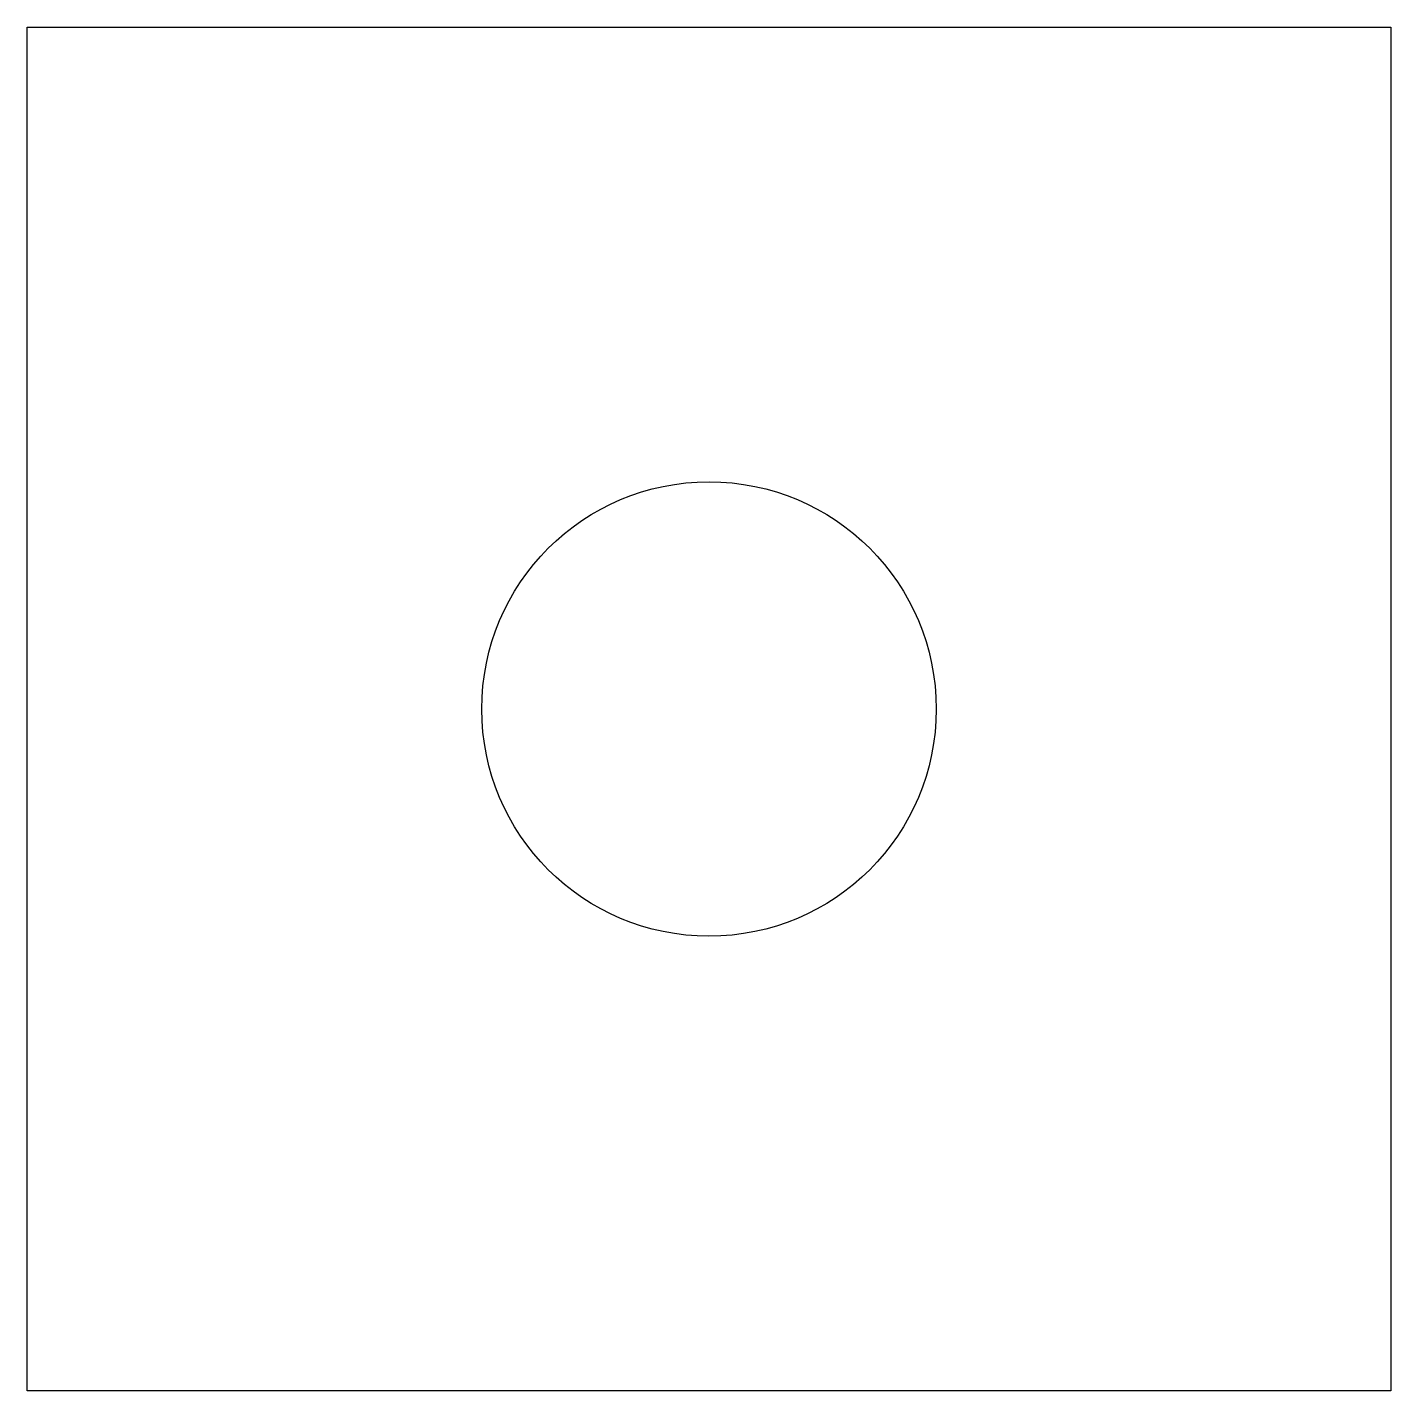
# Model space of a CAD drawing. Extents: x 0 to 30, y 0 to 30.
import ezdxf

# ---------------------------------------------------------------- set-up
doc = ezdxf.new("R2010")
doc.units = 0
doc.layers.get('0').update_dxf_attribs({"linetype": 'continuous'})

# ---------------------------------------------------------------- blocks, each defined once
blk = doc.blocks.new('SHAPE2DVIEW')
at = {"color": 0}
for p, q in [((0, 30), (30, 30)), ((0, 0), (0, 30)), ((30, 30), (30, 0)), ((30, 0), (0, 0))]:
    blk.add_line(p, q, dxfattribs=at)
blk.add_circle((15, 15), 5, dxfattribs=at)

msp = doc.modelspace()

# ---------------------------------------------------------------- block references
at = {"color": 0}
msp.add_blockref('SHAPE2DVIEW', (0, 0), dxfattribs=at)

doc.saveas('drawing.dxf')
